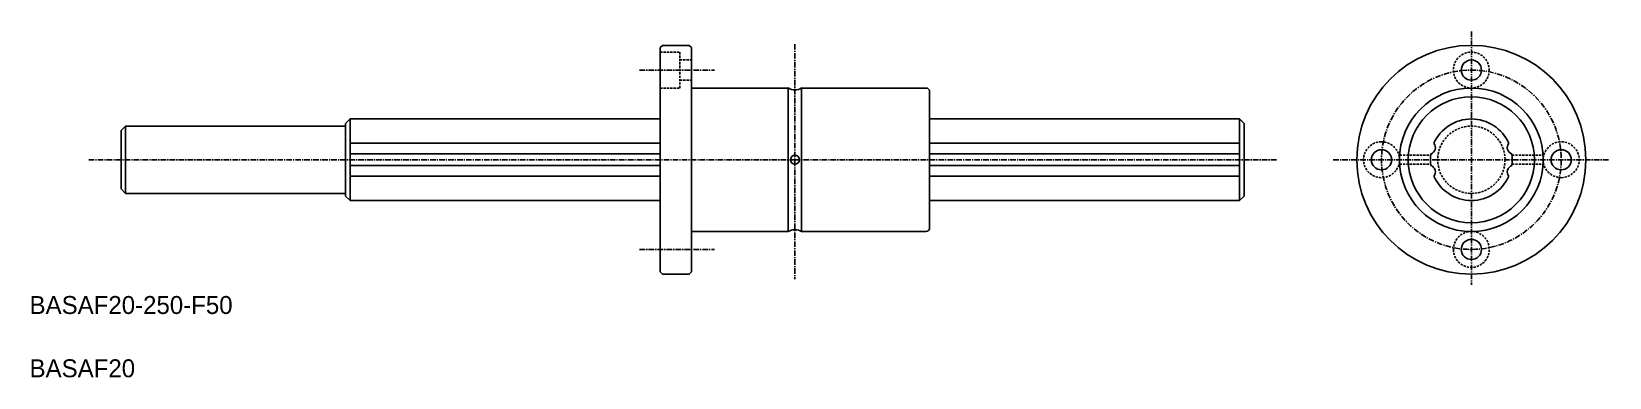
# Model space of a CAD drawing. Extents: x 57 to 408, y 69 to 146.
import ezdxf

# ---------------------------------------------------------------- set-up
doc = ezdxf.new("R2010")
doc.units = 0
doc.linetypes.add('CENTER', pattern=[2, 1.25, -0.25, 0.25, -0.25])
doc.linetypes.add('DASHED', pattern=[0.75, 0.5, -0.25])
doc.layers.get('0').update_dxf_attribs({"linetype": 'CONTINUOUS'})
doc.layers.add('CENTER', color=1, linetype='CENTER')

msp = doc.modelspace()

# ---------------------------------------------------------------- linework, layer by layer
at = {"color": 7, "linetype": 'CONTINUOUS'}
for p, q in [((196.89, 142.32), (197.39, 142.82)), ((196.89, 142.32), (196.89, 92.32)), ((197.39, 142.82), (203.39, 142.82)), ((203.89, 142.32), (203.39, 142.82)), ((203.89, 142.32), (203.89, 92.32)), ((203.89, 133.32), (225.39, 133.32)), ((225.39, 133.32), (225.39, 101.32)), ((228.39, 133.32), (228.39, 101.32)), ((228.39, 133.32), (256.09, 133.32)), ((256.89, 132.52), (256.89, 102.12)), ((76.89, 123.82), (77.89, 124.82)), ((76.89, 110.82), (76.89, 123.82)), ((126.89, 124.82), (77.89, 124.82)), ((77.89, 109.82), (77.89, 124.82)), ((126.89, 125.42), (127.89, 126.42)), ((126.89, 109.22), (126.89, 125.42)), ((127.89, 126.42), (196.89, 126.42)), ((127.89, 108.22), (127.89, 126.42)), ((325.89, 126.42), (256.89, 126.42)), ((325.89, 108.22), (325.89, 126.42)), ((326.89, 125.42), (325.89, 126.42)), ((326.89, 109.22), (326.89, 125.42)), ((127.89, 121), (196.89, 121)), ((325.89, 121), (256.89, 121)), ((127.89, 118.61), (196.89, 118.61)), ((127.89, 116.03), (196.89, 116.03)), ((325.89, 118.61), (256.89, 118.61)), ((325.89, 116.03), (256.89, 116.03)), ((127.89, 113.64), (196.89, 113.64)), ((325.89, 113.64), (256.89, 113.64)), ((76.89, 110.82), (77.89, 109.82)), ((126.89, 109.82), (77.89, 109.82)), ((126.89, 109.22), (127.89, 108.22)), ((325.89, 108.22), (326.89, 109.22)), ((127.89, 108.22), (196.89, 108.22)), ((325.89, 108.22), (256.89, 108.22)), ((203.89, 101.32), (225.39, 101.32)), ((228.39, 101.32), (256.09, 101.32)), ((196.89, 92.32), (197.39, 91.82)), ((197.39, 91.82), (203.39, 91.82)), ((203.39, 91.82), (203.89, 92.32))]:
    msp.add_line(p, q, dxfattribs=at)
at = {"color": 3, "linetype": 'DASHED'}
for p, q in [((196.89, 141.32), (201.29, 141.32)), ((201.29, 141.32), (201.29, 133.32)), ((201.29, 139.57), (203.89, 139.57)), ((201.29, 135.07), (203.89, 135.07)), ((196.89, 133.32), (201.29, 133.32)), ((361.52, 118.32), (368.44, 118.32)), ((361.52, 116.32), (368.44, 116.32)), ((386.53, 118.32), (393.45, 118.32)), ((386.53, 116.32), (393.45, 116.32))]:
    msp.add_line(p, q, dxfattribs=at)
at = {"color": 7, "linetype": 'CONTINUOUS'}
for centre, radius in [((377.48, 117.32), 25.5), ((377.48, 137.32), 2.25), ((377.48, 117.32), 16), ((377.48, 117.32), 14.05), ((226.89, 117.32), 1)]:
    msp.add_circle(centre, radius, dxfattribs=at)
at = {"color": 3, "linetype": 'DASHED'}
for centre, radius in [((377.48, 137.32), 4), ((377.48, 117.32), 7.5)]:
    msp.add_circle(centre, radius, dxfattribs=at)
at = {"color": 7, "linetype": 'CONTINUOUS'}
for centre, radius, start, end in [((226.89, 135.92), 3, 240, 300), ((256.09, 132.52), 0.8, 0, 90), ((377.48, 117.32), 9.1, 23.8704, 156.1296), ((357.48, 117.32), 2.25, 89.99999567428932, 89.99996471106816), ((367.78, 120.24), 1.78, 293.0633, 339.6181), ((367.7, 119.98), 1.78, 348.3819, 34.9367), ((387.26, 119.98), 1.78, 145.0633, 191.6181), ((387.19, 120.24), 1.78, 200.3819, 246.9367), ((397.48, 117.32), 2.25, 270, 269.9999), ((377.48, 117.32), 9.1, 171.8704, 188.1297), ((367.78, 114.4), 1.78, 20.3819, 66.9367), ((387.19, 114.4), 1.78, 113.0633, 159.6181), ((377.48, 117.32), 9.1, 351.8703, 8.1296), ((367.7, 114.66), 1.78, 325.0633, 11.6181), ((377.48, 117.32), 9.1, 203.8704, 336.1296), ((387.26, 114.66), 1.78, 168.3819, 214.9367), ((256.09, 102.12), 0.8, 270, 0), ((226.89, 98.72), 3, 60, 120), ((377.48, 97.32), 2.25, 180, 179.9999)]:
    msp.add_arc(centre, radius, start, end, dxfattribs=at)
at = {"color": 3, "linetype": 'DASHED'}
for centre, start, end in [((357.48, 117.32), 89.99999567428932, 89.99996471106816), ((397.48, 117.32), 270, 269.9999), ((377.48, 97.32), 180, 179.9999)]:
    msp.add_arc(centre, 4, start, end, dxfattribs=at)
at = {"layer": 'CENTER', "color": 1, "linetype": 'CENTER'}
for p, q in [((377.48, 145.92), (377.48, 89.42)), ((226.89, 143.12), (226.89, 90.72)), ((192.31, 137.32), (208.97, 137.32)), ((69.69, 117.32), (226.89, 117.32)), ((334.09, 117.32), (226.89, 117.32)), ((346.75, 117.32), (408.22, 117.32)), ((192.31, 97.32), (208.97, 97.32))]:
    msp.add_line(p, q, dxfattribs=at)
msp.add_circle((377.48, 117.32), 20, dxfattribs=at)

# ---------------------------------------------------------------- texts
at = {"color": 7, "linetype": 'CONTINUOUS'}
for s, p in [('BASAF20-250-F50', (56.53, 82.93)), ('BASAF20', (56.53, 68.82))]:
    msp.add_text(s, height=4, dxfattribs=at).set_placement(p)

doc.saveas('drawing.dxf')
